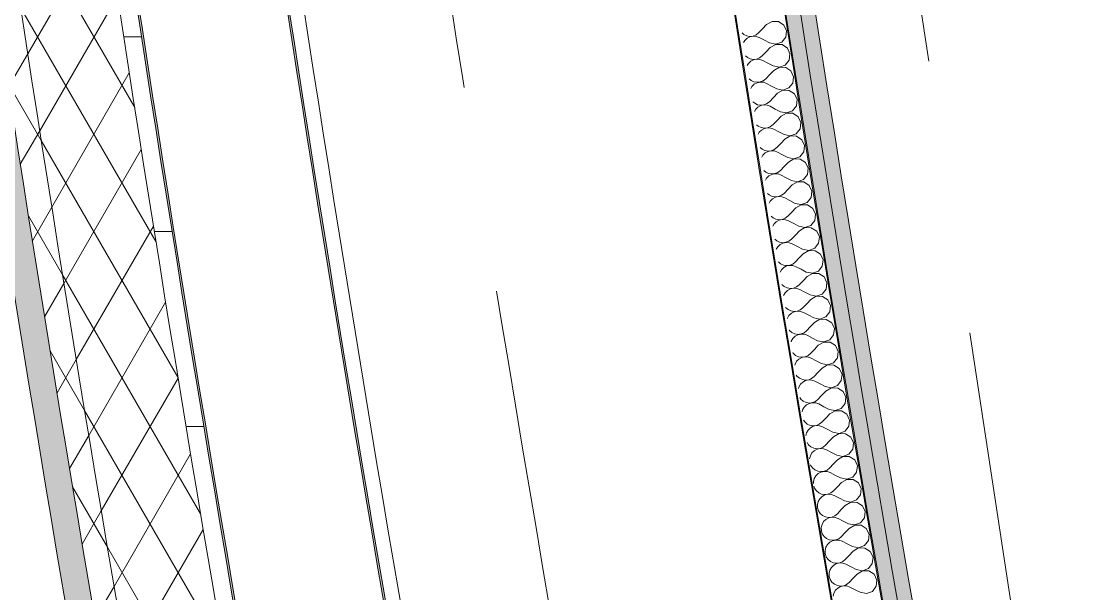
# Model space of a CAD drawing. Header units: millimetres. Extents: x -50172 to 68897, y -80883 to 956680.
# Drawn here: x -42279 to -41179, y -63572 to -62984 of the extents above; entities that cross this region are included whole.
import ezdxf
from ezdxf.enums import TextEntityAlignment as Align

# ---------------------------------------------------------------- set-up
doc = ezdxf.new("R2010")
doc.units = ezdxf.units.MM
doc.header["$MEASUREMENT"] = 0
doc.linetypes.add('Dashed', pattern=[564.444447, 282.222223, -282.222223])
doc.linetypes.add('Double Dashed', pattern=[1093.611073, 529.166651, -211.666656, 141.111112, -211.666656])
for name, color, linetype in [('A-25-M_Wall_Ext', 7, 'Continuous'), ('New_A-15-MG_Structural_Grid_Phase_2', 7, 'Continuous'), ('New_A-25-M_Wall_Int', 7, 'Continuous')]:
    doc.layers.add(name, color=color, linetype=linetype)
for name, color, linetype, lineweight in [('A-25-M_Wall_Ext_Pen_No__1', 7, 'Continuous', 13), ('New_A-25-M_Wall_Int_Pen_No__1', 7, 'Continuous', 13), ('New_A-25-M_Wall_Int_Pen_No__150', 7, 'Continuous', 0), ('New_A-95-P_Drawing_Pen_No__1', 7, 'Continuous', 13)]:
    doc.layers.add(name, color=color, linetype=linetype, lineweight=lineweight)
for name, color, linetype, lineweight, true_color in [('A-25-M_Wall_Ext_Pen_No__107', 7, 'Continuous', 15, 0xa6a6a6), ('New_A-15-MG_Structural_Grid_Phase_2_Pen_No__222', 7, 'Continuous', 13, 0x65af33), ('New_A-25-M_Wall_Int_Pen_No__107', 7, 'Continuous', 15, 0xa6a6a6), ('New_A-25-M_Wall_Int_Pen_No__81', 7, 'Continuous', 20, 0x6a6a6a)]:
    doc.layers.add(name, color=color, linetype=linetype, lineweight=lineweight, true_color=true_color)
doc.styles.add('GENERATED_STYLE_4', font='')
doc.styles.get('GENERATED_STYLE_4').set_extended_font_data('Swis721 BT')
pattern_1 = [(60, (0, 0), (-43.30127, 25), []), (120, (0, 0), (43.30127, 25), [])]

# ---------------------------------------------------------------- blocks, each defined once
blk = doc.blocks.new('*X337')
at = {"layer": 'New_A-25-M_Wall_Int_Pen_No__150', "linetype": 'Continuous'}
for p, q in [((-41514, -62987.3), (-41518.1, -62991.6)), ((-41508.3, -62984.1), (-41514, -62987.3)), ((-41501.8, -62984.3), (-41508.3, -62984.1)), ((-41496.4, -62987.9), (-41501.8, -62984.3)), ((-41493.7, -62993.8), (-41496.4, -62987.9)), ((-41539.2, -62995.8), (-41537.4, -62997.5)), ((-41537.4, -62997.5), (-41534.4, -62998.9)), ((-41534, -63001.4), (-41536.4, -63003.7)), ((-41534.4, -62998.9), (-41531.2, -62999.5)), ((-41531.1, -62999.9), (-41534, -63001.4)), ((-41531.2, -62999.5), (-41527.9, -62999.1)), ((-41527.9, -62999.2), (-41531.1, -62999.9)), ((-41527.9, -62999.1), (-41524.8, -62997.9)), ((-41524.6, -62999.5), (-41527.9, -62999.2)), ((-41524.8, -62997.9), (-41522.3, -62995.9)), ((-41521.5, -63000.6), (-41524.6, -62999.5)), ((-41518.1, -62991.6), (-41522.3, -62995.9)), ((-41516.3, -63003.4), (-41521.5, -63000.6)), ((-41498.5, -63005.3), (-41494.4, -63000.3)), ((-41494.4, -63000.3), (-41493.7, -62993.8)), ((-41536.4, -63003.7), (-41537.7, -63005.8)), ((-41511, -63006.2), (-41516.3, -63003.4)), ((-41510.3, -63010.9), (-41514.4, -63015.2)), ((-41511, -63006.2), (-41504.6, -63007.5)), ((-41504.6, -63007.6), (-41510.3, -63010.9)), ((-41504.6, -63007.5), (-41498.5, -63005.3)), ((-41498.1, -63007.8), (-41504.6, -63007.6)), ((-41492.7, -63011.4), (-41498.1, -63007.8)), ((-41490, -63017.3), (-41492.7, -63011.4)), ((-41535.5, -63019.4), (-41533.7, -63021.1)), ((-41533.7, -63021.1), (-41530.7, -63022.5)), ((-41530.7, -63022.5), (-41527.5, -63023)), ((-41527.5, -63023), (-41524.2, -63022.7)), ((-41524.2, -63022.8), (-41527.4, -63023.4)), ((-41524.2, -63022.7), (-41521.2, -63021.4)), ((-41520.9, -63023), (-41524.2, -63022.8)), ((-41521.2, -63021.4), (-41518.6, -63019.4)), ((-41517.8, -63024.1), (-41520.9, -63023)), ((-41514.4, -63015.2), (-41518.6, -63019.4)), ((-41490.7, -63023.8), (-41490, -63017.3)), ((-41532.7, -63027.2), (-41533.9, -63029.3)), ((-41530.3, -63025), (-41532.7, -63027.2)), ((-41527.4, -63023.4), (-41530.3, -63025)), ((-41512.6, -63026.9), (-41517.8, -63024.1)), ((-41507.3, -63029.7), (-41512.6, -63026.9)), ((-41507.3, -63029.7), (-41500.9, -63031.1)), ((-41500.9, -63031.2), (-41506.6, -63034.4)), ((-41500.9, -63031.1), (-41494.8, -63028.9)), ((-41494.4, -63031.4), (-41500.9, -63031.2)), ((-41494.8, -63028.9), (-41490.7, -63023.8)), ((-41489, -63034.9), (-41494.4, -63031.4)), ((-41531.8, -63043), (-41529.9, -63044.6)), ((-41529.9, -63044.6), (-41527, -63046)), ((-41520.5, -63046.2), (-41517.4, -63045)), ((-41517.4, -63045), (-41514.8, -63043)), ((-41510.7, -63038.7), (-41514.8, -63043)), ((-41506.6, -63034.4), (-41510.7, -63038.7)), ((-41486.3, -63040.9), (-41489, -63034.9)), ((-41487, -63047.3), (-41486.3, -63040.9)), ((-41529, -63050.8), (-41530.2, -63052.8)), ((-41526.6, -63048.5), (-41529, -63050.8)), ((-41527, -63046), (-41523.7, -63046.6)), ((-41523.7, -63047), (-41526.6, -63048.5)), ((-41523.7, -63046.6), (-41520.5, -63046.2)), ((-41520.5, -63046.3), (-41523.7, -63047)), ((-41517.2, -63046.5), (-41520.5, -63046.3)), ((-41514.1, -63047.7), (-41517.2, -63046.5)), ((-41508.8, -63050.5), (-41514.1, -63047.7)), ((-41503.6, -63053.2), (-41508.8, -63050.5)), ((-41503.6, -63053.2), (-41497.2, -63054.6)), ((-41497.2, -63054.7), (-41502.8, -63057.9)), ((-41497.2, -63054.6), (-41491.1, -63052.4)), ((-41490.7, -63054.9), (-41497.2, -63054.7)), ((-41491.1, -63052.4), (-41487, -63047.3)), ((-41485.3, -63058.5), (-41490.7, -63054.9)), ((-41528, -63066.6), (-41526.2, -63068.1)), ((-41513.7, -63068.5), (-41511.1, -63066.5)), ((-41507, -63062.2), (-41511.1, -63066.5)), ((-41502.8, -63057.9), (-41507, -63062.2)), ((-41482.5, -63064.4), (-41485.3, -63058.5)), ((-41483.3, -63070.8), (-41482.5, -63064.4)), ((-41525.2, -63074.3), (-41526.5, -63076.4)), ((-41526.2, -63068.1), (-41523.3, -63069.6)), ((-41522.9, -63072), (-41525.2, -63074.3)), ((-41523.3, -63069.6), (-41520, -63070.1)), ((-41520, -63070.5), (-41522.9, -63072)), ((-41516.7, -63069.8), (-41520, -63070.5)), ((-41520, -63070.1), (-41516.8, -63069.8)), ((-41516.8, -63069.8), (-41513.7, -63068.5)), ((-41513.5, -63070.1), (-41516.7, -63069.8)), ((-41510.4, -63071.2), (-41513.5, -63070.1)), ((-41505.1, -63074), (-41510.4, -63071.2)), ((-41499.8, -63076.8), (-41505.1, -63074)), ((-41499.8, -63076.8), (-41493.5, -63078.1)), ((-41493.5, -63078.2), (-41499.1, -63081.5)), ((-41493.5, -63078.1), (-41487.4, -63075.9)), ((-41487, -63078.4), (-41493.5, -63078.2)), ((-41487.4, -63075.9), (-41483.3, -63070.8)), ((-41503.2, -63085.7), (-41507.4, -63090)), ((-41499.1, -63081.5), (-41503.2, -63085.7)), ((-41481.5, -63082), (-41487, -63078.4)), ((-41478.8, -63087.9), (-41481.5, -63082)), ((-41479.6, -63094.3), (-41478.8, -63087.9)), ((-41524.3, -63090.1), (-41522.5, -63091.7)), ((-41521.5, -63097.9), (-41522.7, -63099.9)), ((-41522.5, -63091.7), (-41519.5, -63093.1)), ((-41519.1, -63095.6), (-41521.5, -63097.9)), ((-41519.5, -63093.1), (-41516.3, -63093.6)), ((-41516.2, -63094.1), (-41519.1, -63095.6)), ((-41516.3, -63093.6), (-41513, -63093.3)), ((-41513, -63093.4), (-41516.2, -63094.1)), ((-41513, -63093.3), (-41510, -63092.1)), ((-41509.7, -63093.6), (-41513, -63093.4)), ((-41510, -63092.1), (-41507.4, -63090)), ((-41506.6, -63094.7), (-41509.7, -63093.6)), ((-41501.4, -63097.5), (-41506.6, -63094.7)), ((-41496.1, -63100.3), (-41501.4, -63097.5)), ((-41496.1, -63100.3), (-41489.7, -63101.6)), ((-41489.7, -63101.6), (-41483.6, -63099.4)), ((-41483.6, -63099.4), (-41479.6, -63094.3)), ((-41499.5, -63109.3), (-41503.6, -63113.6)), ((-41495.3, -63105), (-41499.5, -63109.3)), ((-41489.7, -63101.7), (-41495.3, -63105)), ((-41483.2, -63101.9), (-41489.7, -63101.7)), ((-41477.8, -63105.5), (-41483.2, -63101.9)), ((-41475, -63111.4), (-41477.8, -63105.5)), ((-41520.6, -63113.6), (-41518.7, -63115.2)), ((-41517.7, -63121.4), (-41519, -63123.5)), ((-41518.7, -63115.2), (-41515.7, -63116.6)), ((-41515.4, -63119.1), (-41517.7, -63121.4)), ((-41515.7, -63116.6), (-41512.5, -63117.2)), ((-41512.4, -63117.6), (-41515.4, -63119.1)), ((-41512.5, -63117.2), (-41509.2, -63116.8)), ((-41509.2, -63116.9), (-41512.4, -63117.6)), ((-41509.2, -63116.8), (-41506.2, -63115.6)), ((-41506, -63117.1), (-41509.2, -63116.9)), ((-41506.2, -63115.6), (-41503.6, -63113.6)), ((-41502.9, -63118.3), (-41506, -63117.1)), ((-41497.6, -63121), (-41502.9, -63118.3)), ((-41492.3, -63123.8), (-41497.6, -63121)), ((-41479.8, -63123), (-41475.8, -63117.9)), ((-41475.8, -63117.9), (-41475, -63111.4)), ((-41495.7, -63132.8), (-41499.8, -63137.1)), ((-41491.6, -63128.5), (-41495.7, -63132.8)), ((-41492.3, -63123.8), (-41486, -63125.2)), ((-41485.9, -63125.3), (-41491.6, -63128.5)), ((-41486, -63125.2), (-41479.8, -63123)), ((-41479.4, -63125.4), (-41485.9, -63125.3)), ((-41474, -63129), (-41479.4, -63125.4)), ((-41471.3, -63134.9), (-41474, -63129)), ((-41516.8, -63137.1), (-41514.9, -63138.8)), ((-41514.9, -63138.8), (-41512, -63140.2)), ((-41511.6, -63142.7), (-41514, -63144.9)), ((-41512, -63140.2), (-41508.7, -63140.7)), ((-41508.7, -63141.1), (-41511.6, -63142.7)), ((-41508.7, -63140.7), (-41505.5, -63140.4)), ((-41505.5, -63140.5), (-41508.7, -63141.1)), ((-41505.5, -63140.4), (-41502.4, -63139.1)), ((-41502.2, -63140.7), (-41505.5, -63140.5)), ((-41502.4, -63139.1), (-41499.8, -63137.1)), ((-41499.1, -63141.8), (-41502.2, -63140.7)), ((-41493.8, -63144.6), (-41499.1, -63141.8)), ((-41476.1, -63146.5), (-41472, -63141.4)), ((-41472, -63141.4), (-41471.3, -63134.9)), ((-41514, -63144.9), (-41515.2, -63147.1)), ((-41488.5, -63147.3), (-41493.8, -63144.6)), ((-41487.8, -63152), (-41491.9, -63156.3)), ((-41488.5, -63147.3), (-41482.2, -63148.7)), ((-41482.2, -63148.8), (-41487.8, -63152)), ((-41482.2, -63148.7), (-41476.1, -63146.5)), ((-41475.7, -63148.9), (-41482.2, -63148.8)), ((-41470.2, -63152.5), (-41475.7, -63148.9)), ((-41467.5, -63158.4), (-41470.2, -63152.5)), ((-41513.1, -63160.6), (-41511.2, -63162.3)), ((-41511.2, -63162.3), (-41508.2, -63163.7)), ((-41507.8, -63166.2), (-41510.2, -63168.5)), ((-41508.2, -63163.7), (-41504.9, -63164.3)), ((-41504.9, -63164.7), (-41507.8, -63166.2)), ((-41504.9, -63164.3), (-41501.7, -63163.9)), ((-41501.7, -63164), (-41504.9, -63164.7)), ((-41501.7, -63163.9), (-41498.6, -63162.6)), ((-41498.4, -63164.2), (-41501.7, -63164)), ((-41498.6, -63162.6), (-41496.1, -63160.6)), ((-41495.3, -63165.3), (-41498.4, -63164.2)), ((-41491.9, -63156.3), (-41496.1, -63160.6)), ((-41490, -63168.1), (-41495.3, -63165.3)), ((-41472.3, -63170), (-41468.2, -63164.9)), ((-41468.2, -63164.9), (-41467.5, -63158.4)), ((-41510.2, -63168.5), (-41511.5, -63170.7)), ((-41484.8, -63170.9), (-41490, -63168.1)), ((-41484, -63175.6), (-41488.1, -63179.8)), ((-41484.8, -63170.9), (-41478.4, -63172.2)), ((-41478.4, -63172.3), (-41484, -63175.6)), ((-41478.4, -63172.2), (-41472.3, -63170)), ((-41471.9, -63172.5), (-41478.4, -63172.3)), ((-41466.4, -63176), (-41471.9, -63172.5)), ((-41463.7, -63181.9), (-41466.4, -63176)), ((-41509.4, -63184.1), (-41507.3, -63185.8)), ((-41507.3, -63185.8), (-41504.4, -63187.2)), ((-41504.4, -63187.2), (-41501.1, -63187.8)), ((-41501.1, -63188.2), (-41504, -63189.7)), ((-41501.1, -63187.8), (-41497.9, -63187.4)), ((-41497.9, -63187.5), (-41501.1, -63188.2)), ((-41497.9, -63187.4), (-41494.8, -63186.2)), ((-41494.6, -63187.7), (-41497.9, -63187.5)), ((-41494.8, -63186.2), (-41492.3, -63184.1)), ((-41491.5, -63188.8), (-41494.6, -63187.7)), ((-41488.1, -63179.8), (-41492.3, -63184.1)), ((-41464.4, -63188.4), (-41463.7, -63181.9)), ((-41506.3, -63192), (-41507.7, -63194.4)), ((-41504, -63189.7), (-41506.3, -63192)), ((-41486.2, -63191.6), (-41491.5, -63188.8)), ((-41480.9, -63194.4), (-41486.2, -63191.6)), ((-41480.2, -63199.1), (-41484.3, -63203.4)), ((-41480.9, -63194.4), (-41474.6, -63195.7)), ((-41474.6, -63195.8), (-41480.2, -63199.1)), ((-41474.6, -63195.7), (-41468.5, -63193.5)), ((-41468.1, -63196), (-41474.6, -63195.8)), ((-41468.5, -63193.5), (-41464.4, -63188.4)), ((-41462.6, -63199.5), (-41468.1, -63196)), ((-41505.7, -63207.5), (-41503.5, -63209.4)), ((-41503.5, -63209.4), (-41500.6, -63210.8)), ((-41494.1, -63210.9), (-41491, -63209.7)), ((-41491, -63209.7), (-41488.4, -63207.7)), ((-41484.3, -63203.4), (-41488.4, -63207.7)), ((-41459.8, -63205.4), (-41462.6, -63199.5)), ((-41460.6, -63211.9), (-41459.8, -63205.4)), ((-41502.5, -63215.5), (-41504, -63218)), ((-41500.2, -63213.3), (-41502.5, -63215.5)), ((-41500.6, -63210.8), (-41497.3, -63211.3)), ((-41497.2, -63211.7), (-41500.2, -63213.3)), ((-41497.3, -63211.3), (-41494.1, -63210.9)), ((-41494, -63211), (-41497.2, -63211.7)), ((-41490.8, -63211.3), (-41494, -63211)), ((-41487.7, -63212.4), (-41490.8, -63211.3)), ((-41482.4, -63215.1), (-41487.7, -63212.4)), ((-41477.1, -63217.9), (-41482.4, -63215.1)), ((-41477.1, -63217.9), (-41470.7, -63219.2)), ((-41470.7, -63219.3), (-41476.4, -63222.6)), ((-41470.7, -63219.2), (-41464.6, -63217)), ((-41464.2, -63219.5), (-41470.7, -63219.3)), ((-41464.6, -63217), (-41460.6, -63211.9)), ((-41458.8, -63223), (-41464.2, -63219.5)), ((-41501.9, -63230.9), (-41499.7, -63232.9)), ((-41487.2, -63233.2), (-41484.6, -63231.2)), ((-41480.5, -63226.9), (-41484.6, -63231.2)), ((-41476.4, -63222.6), (-41480.5, -63226.9)), ((-41456, -63228.9), (-41458.8, -63223)), ((-41456.8, -63235.4), (-41456, -63228.9)), ((-41498.7, -63239.1), (-41500.2, -63241.7)), ((-41499.7, -63232.9), (-41496.7, -63234.3)), ((-41496.3, -63236.8), (-41498.7, -63239.1)), ((-41496.7, -63234.3), (-41493.5, -63234.8)), ((-41493.4, -63235.2), (-41496.3, -63236.8)), ((-41493.5, -63234.8), (-41490.2, -63234.5)), ((-41490.2, -63234.6), (-41493.4, -63235.2)), ((-41490.2, -63234.5), (-41487.2, -63233.2)), ((-41486.9, -63234.8), (-41490.2, -63234.6)), ((-41483.8, -63235.9), (-41486.9, -63234.8)), ((-41478.6, -63238.6), (-41483.8, -63235.9)), ((-41473.3, -63241.4), (-41478.6, -63238.6)), ((-41473.3, -63241.4), (-41466.9, -63242.7)), ((-41466.9, -63242.8), (-41472.5, -63246.1)), ((-41466.9, -63242.7), (-41460.8, -63240.5)), ((-41460.4, -63243), (-41466.9, -63242.8)), ((-41460.8, -63240.5), (-41456.8, -63235.4)), ((-41454.9, -63246.5), (-41460.4, -63243)), ((-41476.6, -63250.4), (-41480.7, -63254.7)), ((-41472.5, -63246.1), (-41476.6, -63250.4)), ((-41452.2, -63252.4), (-41454.9, -63246.5)), ((-41452.9, -63258.9), (-41452.2, -63252.4)), ((-41498.2, -63254.3), (-41495.8, -63256.4)), ((-41494.8, -63262.6), (-41496.5, -63265.4)), ((-41495.8, -63256.4), (-41492.9, -63257.8)), ((-41492.5, -63260.3), (-41494.8, -63262.6)), ((-41492.9, -63257.8), (-41489.6, -63258.4)), ((-41489.6, -63258.8), (-41492.5, -63260.3)), ((-41489.6, -63258.4), (-41486.4, -63258)), ((-41486.3, -63258.1), (-41489.6, -63258.8)), ((-41486.4, -63258), (-41483.3, -63256.7)), ((-41483.1, -63258.3), (-41486.3, -63258.1)), ((-41483.3, -63256.7), (-41480.7, -63254.7)), ((-41480, -63259.4), (-41483.1, -63258.3)), ((-41474.7, -63262.2), (-41480, -63259.4)), ((-41469.4, -63264.9), (-41474.7, -63262.2)), ((-41469.4, -63264.9), (-41463, -63266.2)), ((-41463, -63266.2), (-41456.9, -63264)), ((-41456.9, -63264), (-41452.9, -63258.9)), ((-41472.8, -63273.9), (-41476.9, -63278.2)), ((-41468.6, -63269.6), (-41472.8, -63273.9)), ((-41463, -63266.3), (-41468.6, -63269.6)), ((-41456.5, -63266.5), (-41463, -63266.3)), ((-41451.1, -63270), (-41456.5, -63266.5)), ((-41448.3, -63275.9), (-41451.1, -63270)), ((-41449, -63282.4), (-41448.3, -63275.9)), ((-41494.5, -63277.7), (-41494.5, -63277.8)), ((-41494.5, -63277.8), (-41492, -63279.9)), ((-41491, -63286.1), (-41492.6, -63288.9)), ((-41492, -63279.9), (-41489, -63281.3)), ((-41488.6, -63283.8), (-41491, -63286.1)), ((-41489, -63281.3), (-41485.8, -63281.9)), ((-41485.7, -63282.3), (-41488.6, -63283.8)), ((-41485.8, -63281.9), (-41482.5, -63281.5)), ((-41482.5, -63281.6), (-41485.7, -63282.3)), ((-41482.5, -63281.5), (-41479.5, -63280.2)), ((-41479.2, -63281.8), (-41482.5, -63281.6)), ((-41479.5, -63280.2), (-41476.9, -63278.2)), ((-41476.1, -63282.9), (-41479.2, -63281.8)), ((-41470.8, -63285.7), (-41476.1, -63282.9)), ((-41465.6, -63288.4), (-41470.8, -63285.7)), ((-41453.1, -63287.5), (-41449, -63282.4)), ((-41492.6, -63288.9), (-41492.7, -63289.2)), ((-41468.9, -63297.4), (-41473, -63301.7)), ((-41464.8, -63293.1), (-41468.9, -63297.4)), ((-41465.6, -63288.4), (-41459.2, -63289.7)), ((-41459.2, -63289.8), (-41464.8, -63293.1)), ((-41459.2, -63289.7), (-41453.1, -63287.5)), ((-41452.7, -63290), (-41459.2, -63289.8)), ((-41447.2, -63293.5), (-41452.7, -63290)), ((-41444.4, -63299.4), (-41447.2, -63293.5)), ((-41490.8, -63300.9), (-41490.6, -63301.3)), ((-41490.6, -63301.3), (-41488.1, -63303.5)), ((-41488.1, -63303.5), (-41485.1, -63304.9)), ((-41484.7, -63307.3), (-41487.1, -63309.6)), ((-41485.1, -63304.9), (-41481.9, -63305.4)), ((-41481.8, -63305.8), (-41484.7, -63307.3)), ((-41481.9, -63305.4), (-41478.6, -63305)), ((-41478.6, -63305.1), (-41481.8, -63305.8)), ((-41478.6, -63305), (-41475.6, -63303.8)), ((-41475.3, -63305.3), (-41478.6, -63305.1)), ((-41475.6, -63303.8), (-41473, -63301.7)), ((-41472.2, -63306.4), (-41475.3, -63305.3)), ((-41466.9, -63309.2), (-41472.2, -63306.4)), ((-41461.7, -63311.9), (-41466.9, -63309.2)), ((-41449.2, -63311), (-41445.2, -63305.9)), ((-41445.2, -63305.9), (-41444.4, -63299.4)), ((-41488.7, -63312.5), (-41488.9, -63313.1)), ((-41487.1, -63309.6), (-41488.7, -63312.5)), ((-41460.9, -63316.6), (-41465, -63320.9)), ((-41461.7, -63311.9), (-41455.3, -63313.2)), ((-41455.3, -63313.3), (-41460.9, -63316.6)), ((-41455.3, -63313.2), (-41449.2, -63311)), ((-41448.8, -63313.5), (-41455.3, -63313.3)), ((-41443.3, -63317), (-41448.8, -63313.5)), ((-41440.5, -63322.9), (-41443.3, -63317)), ((-41487.2, -63324.1), (-41486.7, -63324.8)), ((-41486.7, -63324.8), (-41484.2, -63327)), ((-41484.2, -63327), (-41481.2, -63328.4)), ((-41480.8, -63330.9), (-41483.2, -63333.1)), ((-41481.2, -63328.4), (-41478, -63328.9)), ((-41477.9, -63329.3), (-41480.8, -63330.9)), ((-41478, -63328.9), (-41474.7, -63328.5)), ((-41474.7, -63328.6), (-41477.9, -63329.3)), ((-41474.7, -63328.5), (-41471.7, -63327.3)), ((-41471.4, -63328.8), (-41474.7, -63328.6)), ((-41471.7, -63327.3), (-41469.1, -63325.2)), ((-41468.3, -63329.9), (-41471.4, -63328.8)), ((-41465, -63320.9), (-41469.1, -63325.2)), ((-41463, -63332.7), (-41468.3, -63329.9)), ((-41445.3, -63334.5), (-41441.3, -63329.4)), ((-41441.3, -63329.4), (-41440.5, -63322.9)), ((-41484.8, -63336), (-41485.1, -63337.1)), ((-41483.2, -63333.1), (-41484.8, -63336)), ((-41457.8, -63335.4), (-41463, -63332.7)), ((-41457, -63340.1), (-41461.1, -63344.4)), ((-41457.8, -63335.4), (-41451.4, -63336.7)), ((-41451.4, -63336.8), (-41457, -63340.1)), ((-41451.4, -63336.7), (-41445.3, -63334.5)), ((-41444.9, -63337), (-41451.4, -63336.8)), ((-41439.4, -63340.5), (-41444.9, -63337)), ((-41436.6, -63346.4), (-41439.4, -63340.5)), ((-41483.5, -63347.3), (-41482.8, -63348.3)), ((-41482.8, -63348.3), (-41480.3, -63350.5)), ((-41480.3, -63350.5), (-41477.3, -63351.9)), ((-41477.3, -63351.9), (-41474.1, -63352.4)), ((-41474, -63352.8), (-41476.9, -63354.4)), ((-41474.1, -63352.4), (-41470.8, -63352)), ((-41470.8, -63352.1), (-41474, -63352.8)), ((-41470.8, -63352), (-41467.8, -63350.8)), ((-41467.5, -63352.3), (-41470.8, -63352.1)), ((-41467.8, -63350.8), (-41465.2, -63348.7)), ((-41464.4, -63353.4), (-41467.5, -63352.3)), ((-41461.1, -63344.4), (-41465.2, -63348.7)), ((-41441.4, -63358), (-41437.4, -63352.9)), ((-41437.4, -63352.9), (-41436.6, -63346.4)), ((-41480.9, -63359.5), (-41481.3, -63361)), ((-41479.3, -63356.7), (-41480.9, -63359.5)), ((-41476.9, -63354.4), (-41479.3, -63356.7)), ((-41459.1, -63356.2), (-41464.4, -63353.4)), ((-41453.8, -63358.9), (-41459.1, -63356.2)), ((-41453.1, -63363.6), (-41457.2, -63367.9)), ((-41453.8, -63358.9), (-41447.5, -63360.2)), ((-41447.5, -63360.3), (-41453.1, -63363.6)), ((-41447.5, -63360.2), (-41441.4, -63358)), ((-41441, -63360.5), (-41447.5, -63360.3)), ((-41435.5, -63364), (-41441, -63360.5)), ((-41432.7, -63369.9), (-41435.5, -63364)), ((-41479.8, -63370.4), (-41478.8, -63371.9)), ((-41478.8, -63371.9), (-41476.4, -63374)), ((-41476.4, -63374), (-41473.4, -63375.4)), ((-41466.9, -63375.5), (-41463.8, -63374.3)), ((-41463.8, -63374.3), (-41461.3, -63372.2)), ((-41457.2, -63367.9), (-41461.3, -63372.2)), ((-41433.4, -63376.3), (-41432.7, -63369.9)), ((-41477, -63383), (-41477.5, -63385)), ((-41475.3, -63380.2), (-41477, -63383)), ((-41473, -63377.9), (-41475.3, -63380.2)), ((-41473.4, -63375.4), (-41470.1, -63375.9)), ((-41470.1, -63376.3), (-41473, -63377.9)), ((-41470.1, -63375.9), (-41466.9, -63375.5)), ((-41466.9, -63375.6), (-41470.1, -63376.3)), ((-41463.6, -63375.8), (-41466.9, -63375.6)), ((-41460.5, -63376.9), (-41463.6, -63375.8)), ((-41455.2, -63379.7), (-41460.5, -63376.9)), ((-41449.9, -63382.4), (-41455.2, -63379.7)), ((-41449.9, -63382.4), (-41443.5, -63383.7)), ((-41443.5, -63383.8), (-41449.1, -63387.1)), ((-41443.5, -63383.7), (-41437.4, -63381.5)), ((-41437, -63383.9), (-41443.5, -63383.8)), ((-41437.4, -63381.5), (-41433.4, -63376.3)), ((-41431.6, -63387.5), (-41437, -63383.9)), ((-41476.2, -63393.5), (-41474.9, -63395.4)), ((-41474.9, -63395.4), (-41472.4, -63397.5)), ((-41459.9, -63397.8), (-41457.3, -63395.7)), ((-41453.2, -63391.4), (-41457.3, -63395.7)), ((-41449.1, -63387.1), (-41453.2, -63391.4)), ((-41428.8, -63393.4), (-41431.6, -63387.5)), ((-41429.5, -63399.8), (-41428.8, -63393.4)), ((-41473, -63406.5), (-41473.7, -63409.1)), ((-41471.4, -63403.7), (-41473, -63406.5)), ((-41472.4, -63397.5), (-41469.4, -63398.9)), ((-41469, -63401.4), (-41471.4, -63403.7)), ((-41469.4, -63398.9), (-41466.2, -63399.4)), ((-41466.1, -63399.8), (-41469, -63401.4)), ((-41466.2, -63399.4), (-41462.9, -63399)), ((-41462.9, -63399.1), (-41466.1, -63399.8)), ((-41462.9, -63399), (-41459.9, -63397.8)), ((-41459.6, -63399.3), (-41462.9, -63399.1)), ((-41456.5, -63400.4), (-41459.6, -63399.3)), ((-41451.3, -63403.2), (-41456.5, -63400.4)), ((-41446, -63405.9), (-41451.3, -63403.2)), ((-41446, -63405.9), (-41439.6, -63407.2)), ((-41439.6, -63407.3), (-41445.2, -63410.6)), ((-41439.6, -63407.2), (-41433.5, -63404.9)), ((-41433.1, -63407.4), (-41439.6, -63407.3)), ((-41433.5, -63404.9), (-41429.5, -63399.8)), ((-41427.6, -63411), (-41433.1, -63407.4)), ((-41472.5, -63416.5), (-41471, -63418.9)), ((-41471, -63418.9), (-41468.5, -63421)), ((-41449.3, -63414.9), (-41453.4, -63419.2)), ((-41445.2, -63410.6), (-41449.3, -63414.9)), ((-41424.8, -63416.8), (-41427.6, -63411)), ((-41425.5, -63423.3), (-41424.8, -63416.8)), ((-41469.1, -63430), (-41469.9, -63433.1)), ((-41467.4, -63427.2), (-41469.1, -63430)), ((-41468.5, -63421), (-41465.5, -63422.4)), ((-41465.1, -63424.9), (-41467.4, -63427.2)), ((-41465.5, -63422.4), (-41462.2, -63422.9)), ((-41462.2, -63423.3), (-41465.1, -63424.9)), ((-41462.2, -63422.9), (-41459, -63422.5)), ((-41459, -63422.6), (-41462.2, -63423.3)), ((-41459, -63422.5), (-41456, -63421.3)), ((-41455.7, -63422.8), (-41459, -63422.6)), ((-41456, -63421.3), (-41453.4, -63419.2)), ((-41452.6, -63423.9), (-41455.7, -63422.8)), ((-41447.3, -63426.7), (-41452.6, -63423.9)), ((-41442, -63429.4), (-41447.3, -63426.7)), ((-41442, -63429.4), (-41435.6, -63430.7)), ((-41435.6, -63430.7), (-41429.5, -63428.4)), ((-41429.5, -63428.4), (-41425.5, -63423.3)), ((-41468.9, -63439.4), (-41468.8, -63439.6)), ((-41468.8, -63439.6), (-41467, -63442.4)), ((-41445.3, -63438.4), (-41449.4, -63442.7)), ((-41441.2, -63434.1), (-41445.3, -63438.4)), ((-41435.6, -63430.8), (-41441.2, -63434.1)), ((-41429.1, -63430.9), (-41435.6, -63430.8)), ((-41423.6, -63434.4), (-41429.1, -63430.9)), ((-41420.8, -63440.3), (-41423.6, -63434.4)), ((-41421.6, -63446.8), (-41420.8, -63440.3)), ((-41467, -63442.4), (-41464.5, -63444.5)), ((-41463.5, -63450.7), (-41465.1, -63453.5)), ((-41464.5, -63444.5), (-41461.5, -63445.9)), ((-41461.1, -63448.4), (-41463.5, -63450.7)), ((-41461.5, -63445.9), (-41458.3, -63446.4)), ((-41458.2, -63446.8), (-41461.1, -63448.4)), ((-41458.3, -63446.4), (-41455, -63446)), ((-41455, -63446.1), (-41458.2, -63446.8)), ((-41455, -63446), (-41452, -63444.8)), ((-41451.7, -63446.3), (-41455, -63446.1)), ((-41452, -63444.8), (-41449.4, -63442.7)), ((-41448.6, -63447.4), (-41451.7, -63446.3)), ((-41443.3, -63450.2), (-41448.6, -63447.4)), ((-41438, -63452.9), (-41443.3, -63450.2)), ((-41431.7, -63454.2), (-41425.6, -63451.9)), ((-41425.6, -63451.9), (-41421.6, -63446.8)), ((-41465.1, -63453.5), (-41465.9, -63456.7)), ((-41465.9, -63456.7), (-41465.9, -63458.4)), ((-41465.4, -63461.3), (-41464.8, -63463.2)), ((-41441.3, -63461.9), (-41445.4, -63466.2)), ((-41437.2, -63457.6), (-41441.3, -63461.9)), ((-41438, -63452.9), (-41431.7, -63454.2)), ((-41431.6, -63454.3), (-41437.2, -63457.6)), ((-41425.1, -63454.4), (-41431.6, -63454.3)), ((-41419.7, -63457.9), (-41425.1, -63454.4)), ((-41416.9, -63463.8), (-41419.7, -63457.9)), ((-41464.8, -63463.2), (-41463, -63465.9)), ((-41463, -63465.9), (-41460.5, -63468)), ((-41460.5, -63468), (-41457.5, -63469.4)), ((-41457.1, -63471.9), (-41459.5, -63474.2)), ((-41457.5, -63469.4), (-41454.3, -63469.9)), ((-41454.2, -63470.3), (-41457.1, -63471.9)), ((-41454.3, -63469.9), (-41451, -63469.5)), ((-41451, -63469.6), (-41454.2, -63470.3)), ((-41451, -63469.5), (-41448, -63468.3)), ((-41447.7, -63469.8), (-41451, -63469.6)), ((-41448, -63468.3), (-41445.4, -63466.2)), ((-41444.6, -63470.9), (-41447.7, -63469.8)), ((-41439.3, -63473.7), (-41444.6, -63470.9)), ((-41434, -63476.4), (-41439.3, -63473.7)), ((-41421.6, -63475.4), (-41417.6, -63470.3)), ((-41417.6, -63470.3), (-41416.9, -63463.8)), ((-41461.1, -63477), (-41461.9, -63480.2)), ((-41461.9, -63480.2), (-41461.8, -63483.5)), ((-41461.8, -63483.5), (-41460.8, -63486.7)), ((-41459.5, -63474.2), (-41461.1, -63477)), ((-41433.2, -63481.1), (-41437.3, -63485.4)), ((-41434, -63476.4), (-41427.7, -63477.7)), ((-41427.6, -63477.8), (-41433.2, -63481.1)), ((-41427.7, -63477.7), (-41421.6, -63475.4)), ((-41421.1, -63477.9), (-41427.6, -63477.8)), ((-41415.7, -63481.4), (-41421.1, -63477.9)), ((-41412.9, -63487.3), (-41415.7, -63481.4)), ((-41460.8, -63486.7), (-41459, -63489.4)), ((-41459, -63489.4), (-41456.5, -63491.5)), ((-41456.5, -63491.5), (-41453.5, -63492.9)), ((-41453.1, -63495.4), (-41455.5, -63497.7)), ((-41453.5, -63492.9), (-41450.3, -63493.4)), ((-41450.2, -63493.8), (-41453.1, -63495.4)), ((-41450.3, -63493.4), (-41447, -63493)), ((-41447, -63493.1), (-41450.2, -63493.8)), ((-41447, -63493), (-41444, -63491.8)), ((-41443.7, -63493.3), (-41447, -63493.1)), ((-41444, -63491.8), (-41441.4, -63489.7)), ((-41440.6, -63494.4), (-41443.7, -63493.3)), ((-41437.3, -63485.4), (-41441.4, -63489.7)), ((-41435.3, -63497.1), (-41440.6, -63494.4)), ((-41417.6, -63498.9), (-41413.6, -63493.7)), ((-41413.6, -63493.7), (-41412.9, -63487.3)), ((-41457.1, -63500.5), (-41457.9, -63503.7)), ((-41457.9, -63503.7), (-41457.8, -63507)), ((-41455.5, -63497.7), (-41457.1, -63500.5)), ((-41430, -63499.9), (-41435.3, -63497.1)), ((-41429.2, -63504.6), (-41433.3, -63508.9)), ((-41430, -63499.9), (-41423.7, -63501.1)), ((-41423.6, -63501.2), (-41429.2, -63504.6)), ((-41423.7, -63501.1), (-41417.6, -63498.9)), ((-41417.1, -63501.3), (-41423.6, -63501.2)), ((-41411.7, -63504.9), (-41417.1, -63501.3)), ((-41408.8, -63510.7), (-41411.7, -63504.9)), ((-41457.8, -63507), (-41456.8, -63510.2)), ((-41456.8, -63510.2), (-41455, -63512.9)), ((-41455, -63512.9), (-41452.5, -63515)), ((-41452.5, -63515), (-41449.5, -63516.4)), ((-41449.5, -63516.4), (-41446.3, -63516.9)), ((-41446.2, -63517.3), (-41449.1, -63518.9)), ((-41446.3, -63516.9), (-41443, -63516.5)), ((-41443, -63516.6), (-41446.2, -63517.3)), ((-41443, -63516.5), (-41440, -63515.3)), ((-41439.7, -63516.8), (-41443, -63516.6)), ((-41440, -63515.3), (-41437.4, -63513.2)), ((-41436.6, -63517.9), (-41439.7, -63516.8)), ((-41433.3, -63508.9), (-41437.4, -63513.2)), ((-41431.3, -63520.6), (-41436.6, -63517.9)), ((-41413.5, -63522.3), (-41409.5, -63517.2)), ((-41409.5, -63517.2), (-41408.8, -63510.7)), ((-41453.1, -63524), (-41453.9, -63527.2)), ((-41453.9, -63527.2), (-41453.8, -63530.5)), ((-41451.4, -63521.2), (-41453.1, -63524)), ((-41449.1, -63518.9), (-41451.4, -63521.2)), ((-41426, -63523.3), (-41431.3, -63520.6)), ((-41425.2, -63528), (-41429.3, -63532.4)), ((-41426, -63523.3), (-41419.6, -63524.6)), ((-41419.6, -63524.7), (-41425.2, -63528)), ((-41419.6, -63524.6), (-41413.5, -63522.3)), ((-41413.1, -63524.8), (-41419.6, -63524.7)), ((-41407.6, -63528.3), (-41413.1, -63524.8)), ((-41404.8, -63534.2), (-41407.6, -63528.3)), ((-41453.8, -63530.5), (-41452.8, -63533.7)), ((-41452.8, -63533.7), (-41451, -63536.4)), ((-41451, -63536.4), (-41448.5, -63538.5)), ((-41448.5, -63538.5), (-41445.5, -63539.9)), ((-41445.5, -63539.9), (-41442.2, -63540.4)), ((-41439, -63540), (-41435.9, -63538.7)), ((-41435.9, -63538.7), (-41433.4, -63536.7)), ((-41429.3, -63532.4), (-41433.4, -63536.7)), ((-41405.5, -63540.7), (-41404.8, -63534.2)), ((-41449, -63547.5), (-41449.8, -63550.7)), ((-41449.8, -63550.7), (-41449.7, -63554)), ((-41447.4, -63544.7), (-41449, -63547.5)), ((-41445.1, -63542.4), (-41447.4, -63544.7)), ((-41442.2, -63540.8), (-41445.1, -63542.4)), ((-41442.2, -63540.4), (-41439, -63540)), ((-41439, -63540.1), (-41442.2, -63540.8)), ((-41435.7, -63540.3), (-41439, -63540.1)), ((-41432.6, -63541.4), (-41435.7, -63540.3)), ((-41427.3, -63544.1), (-41432.6, -63541.4)), ((-41422, -63546.8), (-41427.3, -63544.1)), ((-41422, -63546.8), (-41415.6, -63548.1)), ((-41415.6, -63548.2), (-41421.2, -63551.5)), ((-41415.6, -63548.1), (-41409.5, -63545.8)), ((-41409.1, -63548.3), (-41415.6, -63548.2)), ((-41409.5, -63545.8), (-41405.5, -63540.7)), ((-41403.6, -63551.8), (-41409.1, -63548.3)), ((-41449.7, -63554), (-41448.7, -63557.2)), ((-41448.7, -63557.2), (-41446.9, -63559.9)), ((-41446.9, -63559.9), (-41444.4, -63562)), ((-41431.9, -63562.2), (-41429.3, -63560.2)), ((-41425.3, -63555.8), (-41429.3, -63560.2)), ((-41421.2, -63551.5), (-41425.3, -63555.8)), ((-41400.8, -63557.7), (-41403.6, -63551.8)), ((-41401.5, -63564.1), (-41400.8, -63557.7)), ((-41445, -63571), (-41445.8, -63574.2)), ((-41443.4, -63568.2), (-41445, -63571)), ((-41444.4, -63562), (-41441.4, -63563.4)), ((-41441, -63565.9), (-41443.4, -63568.2)), ((-41441.4, -63563.4), (-41438.2, -63563.9)), ((-41438.1, -63564.3), (-41441, -63565.9)), ((-41438.2, -63563.9), (-41434.9, -63563.5)), ((-41434.9, -63563.6), (-41438.1, -63564.3)), ((-41434.9, -63563.5), (-41431.9, -63562.2)), ((-41431.6, -63563.8), (-41434.9, -63563.6)), ((-41428.5, -63564.9), (-41431.6, -63563.8)), ((-41423.2, -63567.6), (-41428.5, -63564.9)), ((-41417.9, -63570.3), (-41423.2, -63567.6)), ((-41417.9, -63570.3), (-41411.5, -63571.6)), ((-41411.5, -63571.6), (-41405.4, -63569.3)), ((-41405.4, -63569.3), (-41401.5, -63564.1))]:
    blk.add_line(p, q, dxfattribs=at)
blk = doc.blocks.new('Wall_58_1', base_point=(-41650.7, -61617.6))
at = {"layer": 'New_A-25-M_Wall_Int_Pen_No__107', "linetype": 'Continuous'}
for points in [[(-41684.6, -61586.5, 0.020402), (-41209.1, -64570.5), (-41194.3, -64568.1, -0.020347), (-41668.7, -61593.4)], [(-41666.6, -61610.7, 0.02023), (-41194.3, -64568.1), (-41179.5, -64565.6, -0.020174), (-41650.7, -61617.6)]]:
    blk.add_hatch(color=256, dxfattribs=at).paths.add_polyline_path(points)
at = {"layer": 'New_A-25-M_Wall_Int_Pen_No__81', "linetype": 'Continuous', "lineweight": 0, "true_color": 0x353535}
for points in [[(-41748.5, -61486.6, 0.021109), (-41260.5, -64579), (-41259.5, -64578.8, -0.021106), (-41747.5, -61487.1)], [(-41687.7, -61568.8, 0.020523), (-41210.1, -64570.7), (-41209.1, -64570.5, -0.02052), (-41686.6, -61569.2)]]:
    blk.add_hatch(color=250, dxfattribs=at).paths.add_polyline_path(points)
at = {"layer": 'New_A-25-M_Wall_Int_Pen_No__1', "linetype": 'Continuous'}
for radius, start, end in [(37093.2, 186.54895, 191.38791), (37092.2, 186.55163, 191.38796), (37042.2, 186.68598, 191.39072), (37041.2, 186.68867, 191.39078), (37026.2, 186.72908, 191.39161), (37011.2, 186.76955, 191.39244)]:
    blk.add_arc((-4897.5, -57254.9), radius, start, end, dxfattribs=at)
at = {"layer": 'New_A-25-M_Wall_Int', "color": 250, "lineweight": 50, "true_color": 0x2a2a2a}
blk.add_blockref('*X337', (0, 0), dxfattribs=at)
blk = doc.blocks.new('Wall_200_1', base_point=(-42568.6, -61112.1))
at = {"layer": 'A-25-M_Wall_Ext_Pen_No__107', "linetype": 'Continuous'}
h = blk.add_hatch(dxfattribs=at)
h.set_pattern_fill('Plaster_0001', color=256, style=0, pattern_type=2)
h.set_pattern_definition([(99.1803, (0, 0), (170.98653, 27.63342), [0, -100]), (99.1803, (-93.47, 35.54), (170.98653, 27.63342), [0, -100])])
h.paths.add_polyline_path([(-42246.2, -61079.2, 0.02926), (-41552.1, -65375.4), (-41537.5, -65372, -0.029259), (-42231.3, -61077.7)])
at = {"layer": 'A-25-M_Wall_Ext_Pen_No__107', "linetype": 'Continuous', "lineweight": 0, "true_color": 0x535353}
for points in [[(-42248.2, -61079.4, 0.02926), (-41554.1, -65375.8), (-41552.1, -65375.4, -0.02926), (-42246.2, -61079.2)], [(-42399.4, -61094.8, 0.02927), (-41702.1, -65410.3), (-41700.2, -65409.9, -0.02927), (-42397.5, -61094.6)]]:
    blk.add_hatch(color=251, dxfattribs=at).paths.add_polyline_path(points)
at = {"layer": 'A-25-M_Wall_Ext_Pen_No__107', "linetype": 'Continuous'}
h = blk.add_hatch(dxfattribs=at)
h.set_pattern_fill('Batt_Insulation_0001', color=256, style=0, pattern_type=2)
h.set_pattern_definition(pattern_1)
h.paths.add_polyline_path([(-42516.8, -61106.8, 0.029278), (-41817, -65437.1), (-41719.6, -65414.4, -0.029271), (-42417.4, -61096.6)])
h = blk.add_hatch(dxfattribs=at)
h.set_pattern_fill('Plywood_0001', color=256, style=0, pattern_type=2)
h.set_pattern_definition([(0, (0, 0), (0, 200), [])])
h.paths.add_polyline_path([(-42417.4, -61096.6, 0.029271), (-41719.6, -65414.4), (-41702.1, -65410.3, -0.02927), (-42399.4, -61094.8)])
blk.add_hatch(color=256, dxfattribs=at).paths.add_polyline_path([(-42568.6, -61112.1, 0.029282), (-41867.7, -65448.9), (-41841.4, -65442.8, -0.02928), (-42541.7, -61109.3)])
h = blk.add_hatch(dxfattribs=at)
h.set_pattern_fill('Batt_Insulation_0001', color=256, style=0, pattern_type=2)
h.set_pattern_definition(pattern_1)
h.paths.add_polyline_path([(-42541.7, -61109.3, 0.02928), (-41841.4, -65442.8), (-41817, -65437.1, -0.029278), (-42516.8, -61106.8)])
at = {"layer": 'A-25-M_Wall_Ext_Pen_No__1', "linetype": 'Continuous'}
for radius, end in [(37200.4, 192.52944), (37217.4, 192.52971), (37215.4, 192.52968), (37387.4, 192.5324), (37369.4, 192.53212), (37367.4, 192.53209), (37512.4, 192.53437), (37487.4, 192.53397), (37539.4, 192.53479)]:
    blk.add_arc((-5223, -57301.7), radius, 185.8258, end, dxfattribs=at)
blk = doc.blocks.new('Standard grid marker_26')
at = {"layer": 'New_A-15-MG_Structural_Grid_Phase_2_Pen_No__222', "linetype": 'Double Dashed'}
blk.add_arc((0, 0), 37050.4, 0, 16.8007, dxfattribs=at)
at = {"layer": 'New_A-15-MG_Structural_Grid_Phase_2_Pen_No__222', "style": 'GENERATED_STYLE_4'}
blk.add_attdef('AC_MarkerText_1', text='', height=350, rotation=160.7141, dxfattribs=at).set_placement((37050.4, -456.6), align=Align.MIDDLE_CENTER)

msp = doc.modelspace()

# ---------------------------------------------------------------- linework, layer by layer
at = {"layer": 'New_A-95-P_Drawing_Pen_No__1', "linetype": 'Dashed'}
msp.add_line((-41178.7, -64141), (-41499.9, -62018.6), dxfattribs=at)

# ---------------------------------------------------------------- block references
at = {"layer": 'A-25-M_Wall_Ext', "color": 250, "lineweight": 50, "true_color": 0x2a2a2a}
msp.add_blockref('Wall_200_1', (-42568.6, -61112.1), dxfattribs=at)
at = {"layer": 'New_A-15-MG_Structural_Grid_Phase_2', "color": 8, "linetype": 'Continuous', "lineweight": 15, "zscale": 1000, "rotation": 175.7263039143517}
msp.add_blockref('Standard grid marker_26', (-5223, -57301.7), dxfattribs=at)
at = {"layer": 'New_A-25-M_Wall_Int', "color": 250, "lineweight": 50, "true_color": 0x2a2a2a}
msp.add_blockref('Wall_58_1', (-41650.7, -61617.6), dxfattribs=at)

doc.saveas('drawing.dxf')
